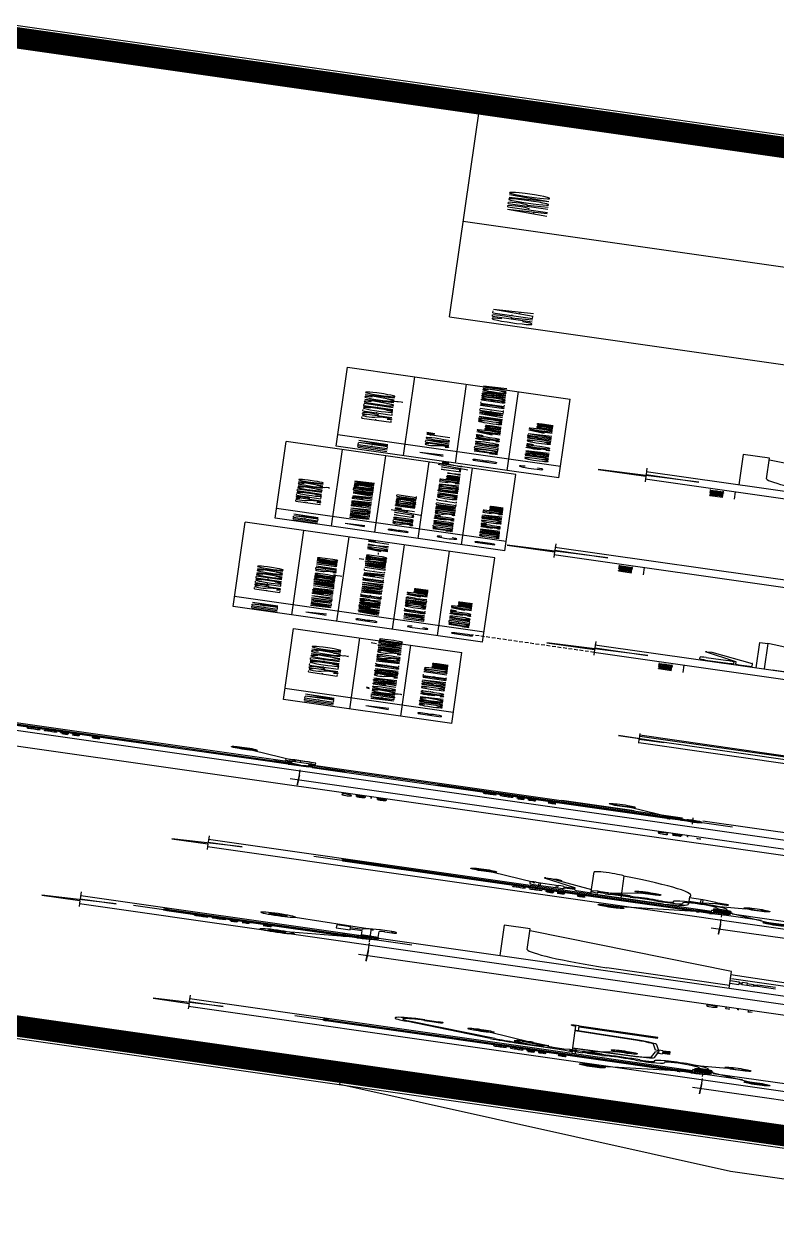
# Model space of a CAD drawing. Header units: millimetres. Extents: x -361192058 to 101130107379, y -14071650034 to 19218552450.
# Drawn here: x -133151.8 to -132941.8, y 43845.6 to 44183 of the extents above; entities that cross this region are included whole.
import ezdxf
from ezdxf.enums import TextEntityAlignment as Align

# ---------------------------------------------------------------- set-up
doc = ezdxf.new("R2010")
doc.units = ezdxf.units.MM
doc.header["$LTSCALE"] = 0.5
doc.linetypes.add('CENTER2', pattern=[28.575, 19.05, -3.175, 3.175, -3.175])
doc.linetypes.add('HIDDEN2', pattern=[0.1875, 0.125, -0.0625])
for name, color, linetype in [('02', 2, 'Continuous'), ('14-04-Texto-04', 3, 'Continuous'), ('CERC02', 3, 'Continuous'), ('DETALLHES_ESGOTO', 3, 'Continuous'), ('DETALLHES_HIDRAULICO', 4, 'Continuous'), ('PROJEÇÃO', 8, 'HIDDEN2'), ('TEXTO2', 3, 'Continuous'), ('TXT_0', 7, 'Continuous'), ('TXT_1', 3, 'Continuous'), ('TXT_2', 6, 'Continuous')]:
    doc.layers.add(name, color=color, linetype=linetype)
doc.styles.add('ADITIVOCAD', font='ROMANS.shx')
doc.styles.add('ROMANS', font='romans', dxfattribs={"height": 0.1})
doc.styles.get("Standard").update_dxf_attribs({"font": 'txt.shx', "height": 0.12})

# ---------------------------------------------------------------- blocks, each defined once
blk = doc.blocks.new('_ARCHTICK')
at = {"color": 0, "linetype": 'ByBlock', "const_width": 0.15}
blk.add_lwpolyline([(-0.5, -0.5), (0.5, 0.5)], dxfattribs=at)
blk = doc.blocks.new('APROVADO QUADRA 21.2 MBVII')
at = {"layer": '02', "lineweight": 18}
for p, q in [((4765.4356, 2402.6803), (4765.4356, 2401.8815)), ((4781.677, 2402.6027), (4781.677, 2401.547)), ((4785.5972, 2402.1617), (4785.5972, 2381.5989))]:
    blk.add_line(p, q, dxfattribs=at)
blk.add_lwpolyline([(4738.2722, 2380.7867), (4799.4722, 2380.7867), (4799.4722, 2425.3367), (4738.2722, 2425.3367)], close=True, dxfattribs=at)
at = {"layer": '02', "lineweight": 18, "const_width": 0.1}
blk.add_lwpolyline([(4739.0222, 2381.5367), (4798.7222, 2381.5367), (4798.7222, 2424.5867), (4739.0222, 2424.5867)], close=True, dxfattribs=at)
at = {"layer": '02', "lineweight": 18}
blk.add_lwpolyline([(4738.2722, 2380.7867), (4736.3972, 2380.7867), (4736.3972, 2400.2867), (4738.2722, 2402.1617), (4739.0222, 2402.1617)], dxfattribs=at)
at = {"layer": '14-04-Texto-04', "lineweight": 18}
blk.add_line((4791.4985, 2402.1617), (4791.4985, 2389.6145), dxfattribs=at)
at = {"layer": 'CERC02', "lineweight": 18}
blk.add_line((4785.5972, 2402.1617), (4798.7222, 2402.1617), dxfattribs=at)
at = {"layer": 'DETALLHES_ESGOTO', "lineweight": 18}
for p, q in [((4761.8991, 2399.7616), (4761.8991, 2400.9989)), ((4761.744, 2399.7616), (4761.744, 2400.9569)), ((4767.1093, 2400.7708), (4767.2085, 2400.7708)), ((4767.0813, 2400.7429), (4767.0813, 2400.6374)), ((4767.2364, 2400.7429), (4767.2364, 2400.6374)), ((4767.2395, 2400.6016), (4767.5648, 2400.749)), ((4767.5987, 2400.7193), (4767.2781, 2400.5249)), ((4767.5844, 2400.7429), (4767.5987, 2400.7193)), ((4767.1093, 2400.6095), (4767.2085, 2400.6095)), ((4767.1093, 2400.6002), (4767.2331, 2400.6002)), ((4767.0813, 2400.5723), (4767.0813, 2400.5226)), ((4767.0478, 2400.5027), (4768.5986, 2400.5027)), ((4767.0813, 2400.5226), (4767.2701, 2400.5226)), ((4768.5986, 2400.5027), (4768.6105, 2400.4642)), ((4768.6105, 2400.4642), (4767.0478, 2400.4642))]:
    blk.add_line(p, q, dxfattribs=at)
for points in [[(4778.5568, 2400.5804), (4779.8217, 2400.5804), (4779.8217, 2400.7045), (4777.959, 2400.7045)], [(4777.9592, 2399.6159), (4778.9931, 2399.6159), (4779.697, 2400.5784)]]:
    blk.add_lwpolyline(points, dxfattribs=at)
for centre, radius, start, end in [((4767.1093, 2400.7429), 0.0279, 90, 180), ((4767.2085, 2400.7429), 0.0279, 0, 90), ((4767.5712, 2400.7349), 0.0155, 31.167, 114.3804), ((4767.1093, 2400.6374), 0.0279, 180, 270), ((4767.1093, 2400.5723), 0.0279, 90, 180), ((4767.2085, 2400.6374), 0.0279, 270, 0), ((4767.2331, 2400.6157), 0.0155, 270, 294.3804), ((4778.5772, 2400.1275), 0.4533, 92.5756, 171.131), ((4767.2701, 2400.5381), 0.0155, 270, 301.2309), ((4767.498, 2400.4744), 0.4383, 186.1463, 278.7105), ((4767.5549, 2401.4126), 1.4191, 285.2129, 318.0625)]:
    blk.add_arc(centre, radius, start, end, dxfattribs=at)
at = {"layer": 'DETALLHES_HIDRAULICO', "lineweight": 18}
for p, q in [((4757.195, 2405.5364), (4757.195, 2402.6807)), ((4757.2726, 2405.5364), (4757.2726, 2402.6807)), ((4747.2962, 2403.0817), (4747.2962, 2402.2484)), ((4747.3786, 2403.0817), (4747.3786, 2402.2484)), ((4757.178, 2402.6807), (4757.2896, 2402.6807)), ((4757.178, 2402.6154), (4757.178, 2402.6807)), ((4757.2896, 2402.6807), (4757.2896, 2402.6154)), ((4757.2896, 2402.6154), (4757.178, 2402.6154)), ((4757.178, 2402.6154), (4757.1935, 2402.5989)), ((4757.1935, 2402.5989), (4757.1935, 2402.5182)), ((4757.1935, 2402.5989), (4757.2741, 2402.5989)), ((4757.2364, 2402.5585), (4757.2896, 2402.6154)), ((4757.2741, 2402.5989), (4757.3977, 2402.5989)), ((4757.3977, 2402.6299), (4757.3977, 2402.4872)), ((4757.4765, 2402.6299), (4757.3977, 2402.6299)), ((4757.3977, 2402.6089), (4757.4765, 2402.6089)), ((4757.4765, 2402.4872), (4757.4765, 2402.6299)), ((4757.4929, 2402.5303), (4757.4929, 2402.5867)), ((4757.2364, 2402.5585), (4757.2896, 2402.5016)), ((4757.3977, 2402.5585), (4757.4765, 2402.5585)), ((4757.178, 2402.5016), (4757.1935, 2402.5182)), ((4757.178, 2402.5016), (4757.178, 2402.4364)), ((4757.2896, 2402.5016), (4757.178, 2402.5016)), ((4757.1935, 2402.5182), (4757.2741, 2402.5182)), ((4757.2741, 2402.5182), (4757.3977, 2402.5182)), ((4757.2896, 2402.4364), (4757.2896, 2402.5016)), ((4757.3977, 2402.5081), (4757.4765, 2402.5081)), ((4757.3977, 2402.4872), (4757.4765, 2402.4872)), ((4757.178, 2402.4364), (4757.2896, 2402.4364)), ((4757.195, 2402.4364), (4757.195, 2400.8175)), ((4757.2726, 2402.4364), (4757.2726, 2400.8175)), ((4742.0209, 2402.2669), (4742.0209, 2400.6018)), ((4742.0985, 2402.2669), (4742.0985, 2400.6018)), ((4751.8169, 2402.2852), (4751.8169, 2400.6201)), ((4751.8944, 2402.2852), (4751.8944, 2400.6201)), ((4747.839, 2402.1598), (4747.839, 2402.2164)), ((4747.3887, 2402.1616), (4747.465, 2402.1616)), ((4747.4856, 2402.1557), (4747.465, 2402.1557)), ((4747.4746, 2402.085), (4747.465, 2402.1557)), ((4747.4802, 2402.085), (4747.4706, 2402.1557)), ((4747.4856, 2402.085), (4747.476, 2402.1557)), ((4747.4856, 2402.085), (4747.4856, 2402.1557)), ((4747.486, 2402.1557), (4747.4973, 2402.1598)), ((4747.4973, 2402.0806), (4747.4973, 2402.1598)), ((4747.3887, 2402.0784), (4747.465, 2402.0784)), ((4747.4856, 2402.085), (4747.465, 2402.085)), ((4747.4973, 2402.0806), (4747.4856, 2402.085)), ((4742.3574, 2401.493), (4742.6682, 2401.8949)), ((4742.3868, 2401.4708), (4742.6976, 2401.8727)), ((4742.8809, 2401.8101), (4742.8809, 2401.7648)), ((4742.9181, 2401.8096), (4742.9181, 2401.7648)), ((4742.8747, 2401.7648), (4742.8747, 2401.7555)), ((4742.9244, 2401.7648), (4742.8747, 2401.7648)), ((4742.9244, 2401.7555), (4742.8747, 2401.7555)), ((4742.9244, 2401.7462), (4742.8747, 2401.7462)), ((4742.8747, 2401.7462), (4742.8747, 2401.7245)), ((4742.8809, 2401.7555), (4742.8809, 2401.7462)), ((4742.9181, 2401.7555), (4742.9181, 2401.7462)), ((4742.9244, 2401.7648), (4742.9244, 2401.7555)), ((4742.9244, 2401.7462), (4742.9244, 2401.7245)), ((4742.9244, 2401.7245), (4742.8747, 2401.7245)), ((4752.0626, 2401.4108), (4752.1618, 2401.4108)), ((4742.3205, 2401.371), (4742.3205, 2401.3149)), ((4742.3401, 2401.3064), (4742.4093, 2401.3756)), ((4742.3577, 2401.3715), (4742.3577, 2401.324)), ((4742.372, 2401.2526), (4742.4631, 2401.3437)), ((4742.4639, 2401.3429), (4742.4312, 2401.3756)), ((4742.4639, 2401.3429), (4742.4963, 2401.3104)), ((4752.0347, 2401.3829), (4752.0347, 2401.2775)), ((4752.0347, 2401.3683), (4752.1897, 2401.3683)), ((4752.0347, 2401.3607), (4752.1897, 2401.3607)), ((4752.1897, 2401.3829), (4752.1897, 2401.2775)), ((4752.1928, 2401.1995), (4752.5179, 2401.3469)), ((4752.5376, 2401.3408), (4752.5518, 2401.3172)), ((4742.3205, 2401.3149), (4742.3111, 2401.2839)), ((4742.3111, 2401.2839), (4742.3111, 2401.2071)), ((4742.3408, 2401.2839), (4742.3111, 2401.2839)), ((4742.3486, 2401.3149), (4742.3205, 2401.3149)), ((4742.3401, 2401.2845), (4742.372, 2401.2526)), ((4742.4053, 2401.2194), (4742.4963, 2401.3104)), ((4742.4963, 2401.2885), (4742.4272, 2401.2194)), ((4752.0347, 2401.286), (4752.1897, 2401.286)), ((4752.0347, 2401.2784), (4752.1897, 2401.2784)), ((4752.5518, 2401.3172), (4752.2277, 2401.1206)), ((4752.5027, 2401.2874), (4752.5161, 2401.2654)), ((4752.5541, 2401.2884), (4752.5161, 2401.2654)), ((4752.5408, 2401.3105), (4752.5541, 2401.2884)), ((4757.3479, 2400.9745), (4757.3479, 2401.318)), ((4757.3479, 2401.318), (4757.3479, 2400.9745)), ((4742.3293, 2401.251), (4742.348, 2401.2697)), ((4742.3919, 2401.2258), (4742.348, 2401.2697)), ((4742.3823, 2401.2162), (4742.3919, 2401.2258)), ((4752.0626, 2401.2496), (4752.1618, 2401.2496)), ((4752.0819, 2401.1981), (4752.0819, 2401.2481)), ((4752.1448, 2401.1981), (4752.1448, 2401.2502)), ((4742.3111, 2401.2071), (4742.3111, 2401.1445)), ((4742.3732, 2401.1943), (4742.3732, 2401.1445)), ((4752.0347, 2401.1702), (4752.0347, 2401.1206)), ((4752.0626, 2401.1981), (4752.1864, 2401.1981)), ((4742.1738, 2401.1023), (4742.2993, 2401.1023)), ((4742.3111, 2401.1445), (4742.2801, 2401.1135)), ((4742.2801, 2401.1135), (4742.4042, 2401.1135)), ((4742.2801, 2401.1135), (4742.2801, 2401.1023)), ((4742.2993, 2401.0868), (4742.2993, 2401.1023)), ((4742.3048, 2401.0809), (4742.3048, 2401.1135)), ((4742.3048, 2401.1016), (4742.3713, 2401.1107)), ((4742.3048, 2401.0952), (4742.3713, 2401.1043)), ((4742.3111, 2401.1445), (4742.3732, 2401.1445)), ((4742.3713, 2401.0809), (4742.3713, 2401.1135)), ((4742.3732, 2401.1445), (4742.4042, 2401.1135)), ((4742.3768, 2401.0868), (4742.3768, 2401.1023)), ((4742.3768, 2401.1023), (4742.5105, 2401.1023)), ((4742.4042, 2401.1135), (4742.4042, 2401.1023)), ((4742.5105, 2401.1023), (4743.543, 2401.1023)), ((4743.543, 2401.1023), (4743.8333, 2401.1023)), ((4743.8638, 2401.1241), (4743.8333, 2401.1023)), ((4743.8638, 2401.1241), (4743.8798, 2401.1241)), ((4743.8798, 2401.0868), (4743.8798, 2401.1241)), ((4751.9697, 2400.7771), (4751.9697, 2401.1206)), ((4751.9697, 2401.1206), (4751.9697, 2400.7771)), ((4751.9697, 2401.1206), (4753.3115, 2401.1206)), ((4752.0033, 2401.1206), (4752.192, 2401.1206)), ((4752.1008, 2401.1206), (4752.0697, 2401.0896)), ((4752.1008, 2401.1206), (4752.1672, 2401.1206)), ((4752.1672, 2401.1206), (4752.1983, 2401.0896)), ((4742.1738, 2401.0868), (4742.2993, 2401.0868)), ((4742.2898, 2401.0808), (4742.3859, 2401.0808)), ((4742.2898, 2401.0808), (4742.2898, 2401.0541)), ((4742.2898, 2401.0541), (4742.3859, 2401.0541)), ((4742.3048, 2401.0888), (4742.3713, 2401.0979)), ((4742.3048, 2401.0819), (4742.3713, 2401.091)), ((4742.3048, 2401.0307), (4742.3048, 2401.0541)), ((4742.3048, 2401.045), (4742.3713, 2401.0541)), ((4742.3048, 2401.0386), (4742.3713, 2401.0477)), ((4742.3713, 2401.0307), (4742.3713, 2401.0541)), ((4742.3768, 2401.0868), (4742.4863, 2401.0868)), ((4742.3859, 2401.0808), (4742.3859, 2401.0541)), ((4743.5673, 2401.0868), (4743.8798, 2401.0868)), ((4743.8177, 2401.0868), (4743.8177, 2400.7146)), ((4743.8798, 2401.0868), (4743.8798, 2400.7146)), ((4752.0697, 2401.0896), (4752.1983, 2401.0896)), ((4752.0857, 2401.055), (4752.0857, 2401.0282)), ((4752.0857, 2401.055), (4752.1818, 2401.055)), ((4752.1008, 2401.055), (4752.1008, 2401.0896)), ((4752.1008, 2401.0758), (4752.1672, 2401.0848)), ((4752.1008, 2401.0694), (4752.1672, 2401.0784)), ((4752.1008, 2401.063), (4752.1672, 2401.072)), ((4752.1008, 2401.056), (4752.1672, 2401.0651)), ((4752.1672, 2401.055), (4752.1672, 2401.0896)), ((4752.1818, 2401.055), (4752.1818, 2401.0282)), ((4742.2975, 2400.9623), (4742.2975, 2401.0307)), ((4742.2975, 2401.0307), (4742.3781, 2401.0307)), ((4742.3048, 2401.0317), (4742.3713, 2401.0407)), ((4742.3131, 2400.9623), (4742.3131, 2401.0307)), ((4742.3286, 2400.9623), (4742.3286, 2401.0307)), ((4742.3441, 2400.9623), (4742.3441, 2401.0307)), ((4742.3596, 2400.9623), (4742.3596, 2401.0307)), ((4742.3781, 2400.9623), (4742.3781, 2401.0307)), ((4747.629, 2400.4159), (4747.629, 2400.9971)), ((4752.0857, 2401.0282), (4752.1818, 2401.0282)), ((4752.0935, 2401.0048), (4752.1741, 2401.0048)), ((4752.0935, 2400.9365), (4752.0935, 2401.0048)), ((4752.1008, 2401.0191), (4752.1672, 2401.0282)), ((4752.1008, 2401.0048), (4752.1008, 2401.0282)), ((4752.1008, 2401.0127), (4752.1672, 2401.0218)), ((4752.1008, 2401.0058), (4752.1672, 2401.0149)), ((4752.109, 2400.9365), (4752.109, 2401.0048)), ((4752.1245, 2400.9365), (4752.1245, 2401.0048)), ((4752.14, 2400.9365), (4752.14, 2401.0048)), ((4752.1555, 2400.9365), (4752.1555, 2401.0048)), ((4752.1672, 2401.0048), (4752.1672, 2401.0282)), ((4752.1741, 2400.9365), (4752.1741, 2401.0048)), ((4742.2975, 2400.9623), (4742.3169, 2400.936)), ((4742.2975, 2400.9623), (4742.3781, 2400.9623)), ((4742.3169, 2400.936), (4742.3587, 2400.936)), ((4742.3781, 2400.9623), (4742.3587, 2400.936)), ((4753.3115, 2400.9793), (4751.9697, 2400.9793)), ((4752.0935, 2400.9365), (4752.1741, 2400.9365)), ((4752.0935, 2400.9365), (4752.1129, 2400.9102)), ((4752.1741, 2400.9365), (4752.1547, 2400.9102)), ((4752.1129, 2400.9102), (4752.1547, 2400.9102)), ((4742.9814, 2400.7006), (4742.9814, 2400.7161)), ((4743.0713, 2400.7006), (4743.0713, 2400.7161)), ((4743.8177, 2400.7146), (4743.8798, 2400.7146)), ((4757.1935, 2400.7458), (4757.1935, 2400.7235)), ((4757.2741, 2400.7458), (4757.2741, 2400.7235)), ((4742.9253, 2400.7006), (4742.9253, 2400.6816)), ((4743.1266, 2400.7006), (4742.9253, 2400.7006)), ((4742.9425, 2400.6816), (4742.9253, 2400.6816)), ((4743.1094, 2400.6816), (4742.9425, 2400.6816)), ((4742.9425, 2400.6493), (4742.9425, 2400.6816)), ((4743.1094, 2400.6493), (4742.9425, 2400.6493)), ((4742.9945, 2400.6493), (4742.9945, 2400.6816)), ((4743.0573, 2400.6493), (4743.0573, 2400.6816)), ((4743.1094, 2400.6816), (4743.1094, 2400.6493)), ((4743.1094, 2400.6816), (4743.1266, 2400.6816)), ((4743.1266, 2400.7006), (4743.1266, 2400.6816)), ((4752.6419, 2400.6599), (4752.2022, 2400.6599)), ((4752.3714, 2400.6599), (4752.3714, 2400.5966)), ((4752.595, 2400.6599), (4752.595, 2400.5966)), ((4752.595, 2400.6058), (4752.3714, 2400.6058)), ((4752.595, 2400.5966), (4752.3714, 2400.5966)), ((4752.4334, 2400.5342), (4752.3714, 2400.5966)), ((4752.5607, 2400.5966), (4752.4057, 2400.5966)), ((4752.595, 2400.5966), (4752.533, 2400.5342)), ((4751.9039, 2400.5384), (4751.9756, 2400.5384)), ((4751.9847, 2400.4664), (4751.9756, 2400.5329)), ((4751.999, 2400.5329), (4751.9756, 2400.5329)), ((4751.9911, 2400.4664), (4751.982, 2400.5329)), ((4751.998, 2400.4664), (4751.989, 2400.5329)), ((4751.9981, 2400.5475), (4752.0237, 2400.5475)), ((4751.9981, 2400.4513), (4751.9981, 2400.5475)), ((4752.0237, 2400.4513), (4752.0237, 2400.5475)), ((4752.0328, 2400.4664), (4752.0237, 2400.5329)), ((4752.0471, 2400.5329), (4752.0237, 2400.5329)), ((4752.0392, 2400.4664), (4752.0301, 2400.5329)), ((4752.0461, 2400.4664), (4752.037, 2400.5329)), ((4752.1127, 2400.5397), (4752.0471, 2400.5397)), ((4752.0471, 2400.4591), (4752.0471, 2400.5397)), ((4752.1127, 2400.5397), (4752.139, 2400.5203)), ((4752.1127, 2400.4591), (4752.1127, 2400.5397)), ((4752.533, 2400.5342), (4752.4334, 2400.5342)), ((4752.4522, 2400.5342), (4752.4522, 2400.4734)), ((4752.5142, 2400.5342), (4752.5142, 2400.4734)), ((4742.108, 2400.5201), (4742.1797, 2400.5201)), ((4742.2031, 2400.5146), (4742.1797, 2400.5146)), ((4742.1888, 2400.4481), (4742.1797, 2400.5146)), ((4742.1952, 2400.4481), (4742.1861, 2400.5146)), ((4742.2021, 2400.4481), (4742.193, 2400.5146)), ((4742.2021, 2400.433), (4742.2021, 2400.5292)), ((4742.2021, 2400.5292), (4742.2278, 2400.5292)), ((4742.2278, 2400.433), (4742.2278, 2400.5292)), ((4742.2512, 2400.5146), (4742.2278, 2400.5146)), ((4742.2368, 2400.4481), (4742.2278, 2400.5146)), ((4742.2432, 2400.4481), (4742.2342, 2400.5146)), ((4742.2502, 2400.4481), (4742.2411, 2400.5146)), ((4742.2512, 2400.4408), (4742.2512, 2400.5214)), ((4742.3168, 2400.5214), (4742.2512, 2400.5214)), ((4742.3168, 2400.5029), (4742.2512, 2400.5029)), ((4742.3168, 2400.4874), (4742.2512, 2400.4874)), ((4742.3168, 2400.4408), (4742.3168, 2400.5214)), ((4742.3168, 2400.5214), (4742.3431, 2400.502)), ((4742.3431, 2400.4602), (4742.3431, 2400.502)), ((4752.1127, 2400.5212), (4752.0471, 2400.5212)), ((4752.1127, 2400.5057), (4752.0471, 2400.5057)), ((4752.1127, 2400.4902), (4752.0471, 2400.4902)), ((4752.1127, 2400.4591), (4752.139, 2400.4785)), ((4752.139, 2400.4785), (4752.139, 2400.5203)), ((4742.108, 2400.4418), (4742.1797, 2400.4418)), ((4742.2031, 2400.4481), (4742.1797, 2400.4481)), ((4742.2021, 2400.433), (4742.2278, 2400.433)), ((4742.2512, 2400.4481), (4742.2278, 2400.4481)), ((4742.3168, 2400.4718), (4742.2512, 2400.4718)), ((4742.3168, 2400.4563), (4742.2512, 2400.4563)), ((4742.3168, 2400.4408), (4742.2512, 2400.4408)), ((4742.3168, 2400.4408), (4742.3431, 2400.4602)), ((4751.9039, 2400.4601), (4751.9756, 2400.4601)), ((4751.999, 2400.4664), (4751.9756, 2400.4664)), ((4751.9981, 2400.4513), (4752.0237, 2400.4513)), ((4752.0471, 2400.4664), (4752.0237, 2400.4664)), ((4752.1127, 2400.4747), (4752.0471, 2400.4747)), ((4752.1127, 2400.4591), (4752.0471, 2400.4591)), ((4747.7719, 2400.4158), (4747.7719, 2400.3731)), ((4747.9269, 2400.3731), (4747.7719, 2400.3731)), ((4747.8184, 2400.3731), (4747.8184, 2400.3588)), ((4747.8804, 2400.3731), (4747.8804, 2400.3588)), ((4747.9269, 2400.4158), (4747.9269, 2400.3731)), ((4748.0643, 2400.4108), (4748.0643, 2398.713)), ((4748.2901, 2400.4159), (4748.1573, 2398.713)), ((4747.7719, 2400.3349), (4747.7719, 2400.3588)), ((4747.9269, 2400.3588), (4747.7719, 2400.3588)), ((4747.9269, 2400.3349), (4747.7719, 2400.3349)), ((4747.797, 2400.3349), (4747.797, 2400.3039)), ((4747.9018, 2400.3349), (4747.9018, 2400.3039)), ((4747.9269, 2400.3588), (4747.9269, 2400.3349)), ((4747.9018, 2400.3039), (4747.797, 2400.3039)), ((4747.8939, 2400.2849), (4747.804, 2400.2849)), ((4747.804, 2400.1997), (4747.804, 2400.2849)), ((4747.8184, 2400.3039), (4747.8184, 2400.2849)), ((4747.8804, 2400.3039), (4747.8804, 2400.2849)), ((4747.8939, 2400.1997), (4747.8939, 2400.2849))]:
    blk.add_line(p, q, dxfattribs=at)
for points in [[(4747.2764, 2402.2418, -0.414214), (4747.283, 2402.2484), (4747.3918, 2402.2484, -0.414214), (4747.3984, 2402.2418), (4747.3984, 2402.2402, -0.414214), (4747.3918, 2402.2336), (4747.283, 2402.2336, -0.414214), (4747.2764, 2402.2402)], [(4757.1764, 2400.8113, -0.414214), (4757.1826, 2400.8175), (4757.285, 2400.8175, -0.414214), (4757.2912, 2400.8113), (4757.2912, 2400.8097, -0.414214), (4757.285, 2400.8035), (4757.1826, 2400.8035, -0.414214), (4757.1764, 2400.8097)], [(4742.0023, 2400.5955, -0.414214), (4742.0085, 2400.6018), (4742.1109, 2400.6018, -0.414214), (4742.1171, 2400.5955), (4742.1171, 2400.594, -0.414214), (4742.1109, 2400.5878), (4742.0085, 2400.5878, -0.414214), (4742.0023, 2400.594)], [(4751.7982, 2400.6139, -0.414214), (4751.8044, 2400.6201), (4751.9068, 2400.6201, -0.414214), (4751.913, 2400.6139), (4751.913, 2400.6123, -0.414214), (4751.9068, 2400.6061), (4751.8044, 2400.6061, -0.414214), (4751.7982, 2400.6123)]]:
    blk.add_lwpolyline(points, format="xyb", close=True, dxfattribs=at)
blk.add_lwpolyline([(4747.7071, 2402.2164), (4747.7599, 2402.2164), (4747.839, 2402.2164), (4747.8918, 2402.2164), (4747.8918, 2402.2824), (4747.7071, 2402.2824)], close=True, dxfattribs=at)
for points in [[(4747.3885, 2402.2336), (4747.3885, 2402.1804, -0.414214), (4747.3803, 2402.1722), (4747.2945, 2402.1722, -0.414214), (4747.2863, 2402.1804), (4747.2863, 2402.2336)], [(4747.3887, 2402.0784), (4747.3887, 2402.1616, -0.414214)], [(4747.465, 2402.1616), (4747.465, 2402.0784, -0.414214)], [(4747.9661, 2402.0103), (4747.9661, 2402.0541, 0.412616), (4747.8611, 2402.1596), (4747.839, 2402.1598), (4747.8391, 2402.1598)], [(4747.4973, 2402.0806), (4747.8605, 2402.0806, -0.414214), (4747.8869, 2402.0542), (4747.8869, 2402.0103)], [(4742.4995, 2401.1023), (4742.5476, 2400.8065, 0.362465), (4742.6392, 2400.7301), (4742.9814, 2400.7161, 0.357382)], [(4743.0713, 2400.7161), (4743.4144, 2400.7301, 0.362465), (4743.5059, 2400.8065), (4743.5541, 2401.1023)], [(4742.4842, 2401.0998), (4742.5323, 2400.8039, 0.362853), (4742.6392, 2400.7146), (4742.9814, 2400.7006, 0.357918)], [(4743.0713, 2400.7006), (4743.4144, 2400.7146, 0.362853), (4743.5212, 2400.8039), (4743.5694, 2401.0998)], [(4757.2819, 2400.8035), (4757.2819, 2400.7535, -0.414214), (4757.2741, 2400.7458), (4757.1935, 2400.7458, -0.414214), (4757.1857, 2400.7535), (4757.1857, 2400.8035)], [(4751.9037, 2400.6061), (4751.9037, 2400.5561, -0.414214), (4751.8959, 2400.5484), (4751.8153, 2400.5484, -0.414214), (4751.8075, 2400.5561), (4751.8075, 2400.6061)], [(4742.1078, 2400.5878), (4742.1078, 2400.5378, -0.414214), (4742.1, 2400.53), (4742.0194, 2400.53, -0.414214), (4742.0116, 2400.5378), (4742.0116, 2400.5878)], [(4751.9039, 2400.4601), (4751.9039, 2400.5384, -0.414214)], [(4751.9756, 2400.5384), (4751.9756, 2400.4601, -0.414214)], [(4742.108, 2400.4418), (4742.108, 2400.5201, -0.414214)], [(4742.1797, 2400.5201), (4742.1797, 2400.4418, -0.414214)]]:
    blk.add_lwpolyline(points, format="xyb", dxfattribs=at)
for points in [[(4747.4973, 2402.1598), (4747.7599, 2402.1598), (4747.7599, 2402.2164)], [(4748.0563, 2401.3799), (4749.3205, 2401.3799), (4749.3205, 2401.5039), (4747.4587, 2401.5039)], [(4747.459, 2400.4159), (4748.4923, 2400.4159), (4749.1959, 2401.3779)], [(4747.8857, 2401.3799), (4747.8857, 2401.3799)]]:
    blk.add_lwpolyline(points, dxfattribs=at)
blk.add_circle((4757.2338, 2400.6984), 0.0392, dxfattribs=at)
for centre, radius, start, end in [((4747.3201, 2403.0739), 0.0252, 23.9362, 161.812), ((4747.3516, 2403.0652), 0.0316, 31.4928, 118.6282), ((4747.3615, 2403.0922), 0.0201, 203.9362, 328.4778), ((4757.4766, 2402.5871), 0.0162, 358.8211, 90.4755), ((4757.4766, 2402.53), 0.0162, 269.5245, 1.1789), ((4751.8393, 2402.2778), 0.0237, 23.9362, 161.812), ((4751.869, 2402.2697), 0.0298, 31.4928, 118.6282), ((4742.0434, 2402.2595), 0.0237, 23.9362, 161.812), ((4742.0731, 2402.2514), 0.0298, 31.4928, 118.6282), ((4742.0823, 2402.2768), 0.0189, 203.9362, 328.4778), ((4751.8783, 2402.2951), 0.0189, 203.9362, 328.4778), ((4747.3927, 2402.1805), 0.0969, 184.9011, 267.6161), ((4747.389, 2402.1698), 0.0107, 166.9833, 268.3174), ((4747.9265, 2401.9591), 0.0648, 52.3266, 127.6734), ((4747.9265, 2402.0616), 0.0648, 232.3266, 307.6734), ((4742.7786, 2401.8096), 0.1396, 360, 142.2873), ((4742.7786, 2401.8101), 0.1024, 360, 142.2873), ((4742.5395, 2401.3713), 0.219, 146.2405, 180.0922), ((4742.5402, 2401.3719), 0.1825, 147.1637, 180.1091), ((4752.0626, 2401.3829), 0.0279, 90, 180), ((4752.1618, 2401.3829), 0.0279, 0, 90), ((4742.4202, 2401.3646), 0.0155, 45, 135), ((4742.4269, 2401.3055), 0.069, 4.5621, 85.4379), ((4748.0767, 2400.9273), 0.4531, 92.5756, 171.131), ((4752.5243, 2401.3328), 0.0155, 31.167, 114.3804), ((4742.3511, 2401.2955), 0.0155, 135, 225), ((4742.4854, 2401.2995), 0.0155, 315, 45), ((4752.0626, 2401.2775), 0.0279, 180, 270), ((4752.1618, 2401.2775), 0.0279, 270, 0), ((4742.3732, 2401.2071), 0.062, 135, 180), ((4742.362, 2401.2094), 0.0444, 12.9432, 77.0568), ((4742.4042, 2401.1943), 0.031, 135, 180), ((4742.4162, 2401.2303), 0.0155, 225, 315), ((4752.0626, 2401.1702), 0.0279, 90, 180), ((4752.1864, 2401.2136), 0.0155, 270, 294.3804), ((4753.3115, 2401.05), 0.0707, 270, 90), ((4741.8985, 2400.8922), 0.4207, 348.1567, 5.9726), ((4742.0652, 2400.8744), 0.2999, 342.3158, 11.8535), ((4752.7276, 2401.3419), 0.6874, 262.8404, 328.1574), ((4751.9296, 2400.8812), 0.1856, 342.1296, 8.9912), ((4752.0067, 2400.8662), 0.1543, 335.2561, 16.5462), ((4752.1883, 2400.7786), 0.094, 150.9522, 282.8156), ((4742.3924, 2400.7603), 0.094, 150.9522, 282.8156), ((4742.3939, 2400.7604), 0.0487, 151.9195, 291.8408), ((4752.1939, 2400.9326), 0.2728, 214.7453, 271.7411), ((4752.1899, 2400.7787), 0.0487, 151.9195, 291.8408), ((4742.4117, 2400.5931), 0.1221, 339.097, 89.8531), ((4752.2077, 2400.6114), 0.1221, 339.097, 89.8531), ((4757.2338, 2400.6984), 0.0475, 148.0402, 31.9598), ((4742.4151, 2400.5993), 0.0694, 332.525, 91.4922), ((4752.211, 2400.6176), 0.0694, 332.525, 91.4922), ((4742.3649, 2400.6265), 0.1264, 260.0502, 332.0735), ((4742.373, 2400.6305), 0.1729, 260.0502, 332.0735), ((4751.9077, 2400.5562), 0.0911, 184.9011, 267.6161), ((4751.9042, 2400.5461), 0.01, 166.9833, 268.3174), ((4752.1609, 2400.6448), 0.1264, 260.0502, 332.0735), ((4752.1689, 2400.6489), 0.1729, 260.0502, 332.0735), ((4742.1118, 2400.5378), 0.0911, 184.9011, 267.6161), ((4742.1083, 2400.5278), 0.01, 166.9833, 268.3174)]:
    blk.add_arc(centre, radius, start, end, dxfattribs=at)
at = {"layer": 'PROJEÇÃO', "lineweight": 18}
blk.add_line((4766.579, 2401.2665), (4766.579, 2401.848), dxfattribs=at)
at = {"layer": 'TXT_0', "linetype": 'CENTER2', "lineweight": 18}
for p, q in [((4757.2338, 2405.8696), (4757.2338, 2400.5078)), ((4747.3374, 2403.241), (4747.3374, 2401.9192)), ((4742.0597, 2402.4167), (4742.0597, 2400.2921)), ((4751.8556, 2402.435), (4751.8556, 2400.3105)), ((4747.8564, 2402.1201), (4747.1485, 2402.1201)), ((4757.4364, 2400.6968), (4757.0562, 2400.6968)), ((4742.2623, 2400.4811), (4741.8821, 2400.4811)), ((4752.0583, 2400.4994), (4751.678, 2400.4994))]:
    blk.add_line(p, q, dxfattribs=at)
at = {"layer": 'TXT_0', "linetype": 'ByBlock', "lineweight": 18}
for p, q in [((4755.9283, 2398.7979), (4755.9283, 2405.696)), ((4756.3111, 2398.7979), (4756.3111, 2402.5957)), ((4756.9399, 2402.557), (4756.2529, 2402.557)), ((4746.2962, 2398.6686), (4746.2962, 2402.1613)), ((4747.0867, 2402.1201), (4746.2344, 2402.1201)), ((4750.9329, 2398.6005), (4750.9329, 2400.5382)), ((4741.7658, 2400.4811), (4741.0788, 2400.4811)), ((4741.137, 2398.5822), (4741.137, 2400.5199)), ((4751.5617, 2400.4994), (4750.8747, 2400.4994))]:
    blk.add_line(p, q, dxfattribs=at)
at = {"layer": 'TXT_0', "lineweight": 18}
for p, q in [((4766.8472, 2401.7919), (4766.8472, 2402.9762)), ((4757.4503, 2402.5869), (4757.709, 2402.7903)), ((4747.3324, 2402.1381), (4747.0495, 2402.4907)), ((4747.912, 2402.1149), (4747.988, 2402.4809)), ((4766.2385, 2402.4833), (4771.441, 2402.4833)), ((4771.9397, 2402.366), (4776.6557, 2402.366)), ((4766.2385, 2402.2202), (4771.441, 2402.2202)), ((4761.0449, 2402.1234), (4765.4356, 2402.1234)), ((4771.9397, 2402.1606), (4776.6557, 2402.1606)), ((4776.8203, 2402.0378), (4781.677, 2402.0378)), ((4766.2385, 2402.0061), (4771.441, 2402.0061)), ((4771.9397, 2401.9552), (4776.6557, 2401.9552)), ((4776.8203, 2401.7924), (4781.677, 2401.7924)), ((4752.1627, 2401.3929), (4752.4214, 2401.5962)), ((4742.4599, 2401.2992), (4742.7186, 2401.5026)), ((4742.3738, 2401.0493), (4742.6441, 2400.892)), ((4752.1652, 2401.0445), (4752.4355, 2400.8872)), ((4771.6958, 2401.0892), (4772.1448, 2401.0892)), ((4757.2607, 2400.792), (4757.5194, 2400.9954)), ((4742.0417, 2400.5781), (4741.6282, 2400.9581)), ((4751.8377, 2400.5965), (4751.4242, 2400.9765)), ((4766.1373, 2400.8386), (4766.5862, 2400.8386)), ((4777.0485, 2400.7155), (4777.4974, 2400.7155)), ((4742.4927, 2400.5331), (4742.6016, 2400.3715)), ((4752.2886, 2400.5514), (4752.3975, 2400.3898)), ((4742.2139, 2400.4388), (4741.9687, 2400.2585)), ((4752.0099, 2400.4572), (4751.7646, 2400.2768))]:
    blk.add_line(p, q, dxfattribs=at)
at = {"layer": 'TXT_0', "linetype": 'CENTER2', "lineweight": 18}
for points in [[(4747.677, 2403.4922), (4747.2586, 2403.4922), (4747.2586, 2403.3213), (4747.1428, 2403.6739), (4747.1428, 2403.4922), (4746.7778, 2403.4922)], [(4752.175, 2402.9351), (4751.7815, 2402.9351), (4751.7815, 2402.7744), (4751.6726, 2403.106), (4751.6726, 2402.9351), (4751.3294, 2402.9351)], [(4742.3791, 2402.9168), (4741.9856, 2402.9168), (4741.9856, 2402.7561), (4741.8767, 2403.0877), (4741.8767, 2402.9168), (4741.5334, 2402.9168)], [(4772.8116, 2401.517), (4772.4181, 2401.517), (4772.4181, 2401.266), (4772.3093, 2401.743), (4772.3093, 2401.517), (4771.966, 2401.517)], [(4767.253, 2401.2665), (4766.8595, 2401.2665), (4766.8595, 2401.0154), (4766.7507, 2401.4924), (4766.7507, 2401.2665), (4766.4074, 2401.2665)], [(4778.1643, 2401.1434), (4777.7708, 2401.1434), (4777.7708, 2400.8924), (4777.6619, 2401.3693), (4777.6619, 2401.1434), (4777.3186, 2401.1434)]]:
    blk.add_lwpolyline(points, dxfattribs=at)
at = {"layer": 'TXT_0', "lineweight": 18}
for points, const_width in [([(4757.4451, 2402.5869, 1), (4757.4555, 2402.5869, 1)], 0.0103), ([(4747.3256, 2402.1381, 1), (4747.3393, 2402.1381, 1)], 0.0137), ([(4747.9051, 2402.1149, 1), (4747.9189, 2402.1149, 1)], 0.0137), ([(4752.1576, 2401.3929, 1), (4752.1679, 2401.3929, 1)], 0.0103), ([(4742.4547, 2401.2992, 1), (4742.4651, 2401.2992, 1)], 0.0103), ([(4742.3686, 2401.0493, 1), (4742.379, 2401.0493, 1)], 0.0103), ([(4752.16, 2401.0445, 1), (4752.1704, 2401.0445, 1)], 0.0103), ([(4757.2555, 2400.792, 1), (4757.2658, 2400.792, 1)], 0.0103), ([(4751.8325, 2400.5965, 1), (4751.8428, 2400.5965, 1)], 0.0103), ([(4742.0366, 2400.5781, 1), (4742.0469, 2400.5781, 1)], 0.0103), ([(4742.4875, 2400.5331, 1), (4742.4979, 2400.5331, 1)], 0.0103), ([(4752.2835, 2400.5514, 1), (4752.2938, 2400.5514, 1)], 0.0103), ([(4742.2088, 2400.4388, 1), (4742.2191, 2400.4388, 1)], 0.0103), ([(4752.0047, 2400.4572, 1), (4752.015, 2400.4572, 1)], 0.0103)]:
    blk.add_lwpolyline(points, format="xyb", close=True, dxfattribs=dict(at, const_width=const_width))
blk.add_lwpolyline([(4761.4711, 2400.9989), (4761.7272, 2400.9989), (4761.7272, 2400.8828), (4761.7762, 2401.0987), (4761.7762, 2400.9989), (4762.0813, 2400.9989)], dxfattribs=at)
for centre, radius in [((4757.7578, 2402.8286), 0.062), ((4746.998, 2402.555), 0.0825), ((4748.0047, 2402.5617), 0.0825), ((4752.4702, 2401.6346), 0.062), ((4742.7674, 2401.5409), 0.062), ((4741.5826, 2401.0001), 0.062), ((4751.3785, 2401.0184), 0.062), ((4757.5681, 2401.0337), 0.062), ((4742.6977, 2400.8608), 0.062), ((4752.4891, 2400.856), 0.062), ((4742.6362, 2400.32), 0.062), ((4752.4321, 2400.3384), 0.062), ((4741.9187, 2400.2217), 0.062), ((4751.7147, 2400.24), 0.062)]:
    blk.add_circle(centre, radius, dxfattribs=at)
at = {"layer": 'TXT_1', "lineweight": 18}
for p, q in [((4756.8826, 2406.1734), (4756.8826, 2398.8366)), ((4757.3479, 2405.6181), (4757.3479, 2402.5989)), ((4746.964, 2403.4922), (4746.964, 2398.713)), ((4747.4587, 2403.4922), (4747.4587, 2402.1616)), ((4751.5045, 2402.9351), (4751.5045, 2398.6393)), ((4751.9697, 2402.9351), (4751.9697, 2400.5475)), ((4741.7085, 2402.9168), (4741.7085, 2398.6209)), ((4742.1738, 2402.9168), (4742.1738, 2400.5292)), ((4757.3479, 2402.5182), (4757.3479, 2400.7449)), ((4747.4587, 2402.0784), (4747.4587, 2398.713)), ((4772.1411, 2401.5189), (4772.1411, 2397.9756)), ((4772.6063, 2401.5189), (4772.6063, 2399.8437)), ((4766.5825, 2401.2683), (4766.5825, 2398.0352)), ((4767.0478, 2401.2683), (4767.0478, 2399.5121)), ((4777.4937, 2401.1453), (4777.4937, 2397.9122)), ((4777.959, 2401.1453), (4777.959, 2399.4355)), ((4761.5214, 2400.9989), (4761.5214, 2398.4763)), ((4761.9867, 2400.9989), (4761.9867, 2399.6219)), ((4757.3479, 2400.6487), (4757.3479, 2398.8366)), ((4742.1738, 2400.433), (4742.1738, 2398.6209)), ((4751.9697, 2400.4513), (4751.9697, 2398.6393))]:
    blk.add_line(p, q, dxfattribs=at)
at = {"layer": 'TXT_2', "lineweight": 18}
for p, q in [((4766.2385, 2402.9762), (4771.441, 2402.9762)), ((4766.2385, 2401.7919), (4766.2385, 2402.9762)), ((4771.441, 2401.7919), (4771.441, 2402.9762)), ((4771.9397, 2402.8388), (4776.6557, 2402.8388)), ((4771.9397, 2401.7498), (4771.9397, 2402.8388)), ((4772.5236, 2401.7498), (4772.5236, 2402.8388)), ((4776.6557, 2401.7498), (4776.6557, 2402.8388)), ((4766.2385, 2402.6974), (4771.441, 2402.6974)), ((4761.0449, 2401.8815), (4761.0449, 2402.6803)), ((4761.0449, 2402.6803), (4765.4356, 2402.6803)), ((4761.7326, 2401.8815), (4761.7326, 2402.6803)), ((4776.8203, 2402.6027), (4781.677, 2402.6027)), ((4776.8203, 2401.547), (4776.8203, 2402.6027)), ((4777.5178, 2401.547), (4777.5178, 2402.6027)), ((4771.9397, 2402.5714), (4776.6557, 2402.5714)), ((4761.0449, 2402.3654), (4765.4356, 2402.3654)), ((4776.8203, 2402.2832), (4781.677, 2402.2832)), ((4761.0449, 2401.8815), (4765.4356, 2401.8815)), ((4766.2385, 2401.7919), (4771.441, 2401.7919)), ((4771.9397, 2401.7498), (4776.6557, 2401.7498)), ((4776.8203, 2401.547), (4781.677, 2401.547))]:
    blk.add_line(p, q, dxfattribs=at)
at = {"layer": 'TXT_0', "linetype": 'ByBlock', "lineweight": 18, "rotation": 90}
for p, xscale, yscale, zscale in [((4756.3111, 2402.557), 0.05040300537806053, 0.05040300537806053, 0.05040300537806053), ((4746.2962, 2402.1201), 0.05359805735663073, 0.05359805735663073, 0.05359805735663073), ((4741.137, 2400.4811), 0.05040300537806053, 0.05040300537806053, 0.05040300537806053), ((4750.9329, 2400.4994), 0.05040300537806053, 0.05040300537806053, 0.05040300537806053)]:
    blk.add_blockref('_ARCHTICK', p, dxfattribs=dict(at, xscale=xscale, yscale=yscale, zscale=zscale))
at = {"color": 0, "lineweight": 13, "flags": 8}
for p in [(4700.7247, 2280.1125), (4699.5738, 2277.8964), (4702.3546, 2276.195), (4703.6722, 2274.085), (4699.8445, 2272.2194), (4703.0488, 2270.137), (4703.0877, 2267.9803), (4700.6523, 2261.5216), (4700.7007, 2257.1593)]:
    blk.add_attdef('NIVEL', p, '', height=0.075, dxfattribs=at)
for rotation, width, p in [(90, 0.8, (4700.8205, 2275.7521)), (270, 0.6, (4703.8437, 2274.9021)), (90, 0.8, (4701.5575, 2268.5021)), (180, 0.6, (4651.1817, 2236.1931))]:
    blk.add_attdef('$PORTA', text='', height=0.09, rotation=rotation, dxfattribs=dict(at, width=width)).set_placement(p, align=Align.MIDDLE)
for p in [(4654.176, 2240.463), (4648.499, 2240.1923), (4633.4388, 2239.3361), (4637.8012, 2239.3845), (4656.3921, 2239.3121), (4652.4746, 2237.6822), (4644.2598, 2236.9491), (4646.4166, 2236.988), (4650.3646, 2236.3646)]:
    blk.add_attdef('NIVEL', p, '', height=0.075, rotation=270, dxfattribs=at)
at = {"color": 0, "lineweight": 13, "width": 0.8, "flags": 8}
for p in [(4652.0317, 2239.2163), (4644.7817, 2238.4793)]:
    blk.add_attdef('$PORTA', text='', height=0.09, dxfattribs=at).set_placement(p, align=Align.MIDDLE)
at = {"layer": 'TEXTO2', "lineweight": 18, "style": 'ROMANS'}
for s, p in [('CREA', (4785.7578, 2401.9631)), ('APROVO', (4792.5237, 2401.965))]:
    blk.add_text(s, height=0.1885, dxfattribs=at).set_placement(p, align=Align.TOP_LEFT)
at = {"layer": 'TXT_0', "lineweight": 18, "style": 'ADITIVOCAD'}
for s, height, p in [('%%C 25mm', 0.06203, (4757.1395, 2403.4998)), ('%%C 25mm', 0.06597, (4747.2763, 2402.5766)), ('2.20', 0.07754, (4755.8677, 2402.123)), ('%%C 25mm', 0.06203, (4757.1395, 2401.3356)), ('%%C 25mm', 0.06203, (4741.9654, 2401.1199)), ('%%C 25mm', 0.06203, (4751.7613, 2401.1382)), ('1.20', 0.07754, (4756.2762, 2400.6263)), ('1.10', 0.08246, (4746.2591, 2400.2716))]:
    blk.add_text(s, height=height, rotation=90, dxfattribs=at).set_placement(p)
for s, height, p in [('VALVULA PARA LAVATORIO, SEM UNHO', 0.096362, (4766.9692, 2402.5201)), ('VALVULA PARA PIA AMERICANA', 0.092426, (4772.6406, 2402.4013)), ('ADAPTADOR DE VALVULA DE PIA E LAVATÓRIO - 40 X 1"', 0.096362, (4766.9692, 2402.2935)), ('VEDAÇÃO PARA SAIDA DE VASO SANITÁRIO', 0.108866, (4761.8705, 2402.165)), ('SIFAO 1.1/4" ROSCAVEL', 0.092426, (4772.6247, 2402.1959)), ('SIFAO 1"', 0.11043, (4777.6577, 2402.08)), ('LUVA DE CORRER 40mm', 0.096362, (4766.9692, 2402.0793)), ('JOELHO 90%%D SOLDAVEL E COM ROSCA 50mm x 1.1/2"', 0.092426, (4772.6182, 2402.0067)), ('CURCA 90º CURTA DE 100mm', 0.108866, (4761.8705, 2401.9367)), ('JOELHO 90%%D 40mm', 0.096362, (4766.9692, 2401.8652)), ('JOELHO 90%%D 40mm COM ANEL DE BORRACHA', 0.110431, (4777.6577, 2401.8484)), ('CURVA 90%%D CURTA 50mm', 0.092426, (4772.6114, 2401.7851)), ('CURVA 90%%D CURTA 40mm', 0.110431, (4777.6577, 2401.6079)), ('PAREDE', 0.06203, (4771.6978, 2401.1453)), ('PAREDE', 0.06203, (4766.1392, 2400.8947)), ('PAREDE', 0.06203, (4777.0504, 2400.7716))]:
    blk.add_text(s, height=height, dxfattribs=at).set_placement(p)
at = {"layer": 'TXT_1', "lineweight": 18, "style": 'ADITIVOCAD'}
for s, height, p in [('D', 0.0698, (4757.7578, 2402.8286)), ('A', 0.0825, (4746.998, 2402.555)), ('B', 0.0825, (4748.0047, 2402.5617)), ('D', 0.0698, (4752.4702, 2401.6346)), ('D', 0.0698, (4742.7674, 2401.5409)), ('A', 0.0698, (4751.3785, 2401.0184)), ('E', 0.0698, (4757.5681, 2401.0337)), ('A', 0.0698, (4741.5826, 2401.0001)), ('B', 0.0698, (4742.6977, 2400.8608)), ('B', 0.0698, (4752.4891, 2400.856)), ('C', 0.0698, (4752.4321, 2400.3384)), ('C', 0.0698, (4742.6362, 2400.32)), ('B', 0.0698, (4741.9187, 2400.2217)), ('B', 0.0698, (4751.7147, 2400.24))]:
    blk.add_text(s, height=height, dxfattribs=at).set_placement(p, align=Align.MIDDLE)
for s, height, p in [('ITEM', 0.12045, (4766.2727, 2402.7679)), ('ESPECIFICACAO', 0.120452, (4767.4633, 2402.7679)), ('ITEM', 0.11553, (4771.9725, 2402.639)), ('ESPECIFICAÇAO', 0.115533, (4773.1145, 2402.639)), ('ITEM', 0.13608, (4761.1266, 2402.445)), ('ESPECIFICAÇAO', 0.136082, (4762.9025, 2402.445)), ('A', 0.0964, (4766.4999, 2402.5374)), ('A', 0.0924, (4772.1905, 2402.4179)), ('ITEM', 0.13804, (4776.9031, 2402.364)), ('ESPECIFICAÇAO', 0.138039, (4778.7045, 2402.364)), ('B', 0.0964, (4766.4938, 2402.2987)), ('B', 0.0924, (4772.1905, 2402.2125)), ('A', 0.1089, (4761.3403, 2402.1846)), ('A', 0.1104, (4777.1199, 2402.0998)), ('C', 0.0964, (4766.4938, 2402.0559)), ('C', 0.0924, (4772.1813, 2401.9812)), ('B', 0.1089, (4761.3486, 2401.9355)), ('B', 0.1104, (4777.1283, 2401.8472)), ('D', 0.0964, (4766.4935, 2401.845)), ('D', 0.0924, (4772.194, 2401.8007)), ('C', 0.1104, (4777.1241, 2401.6265))]:
    blk.add_text(s, height=height, dxfattribs=at).set_placement(p)

msp = doc.modelspace()

# ---------------------------------------------------------------- block references
at = {"layer": '02', "color": 0, "lineweight": 30, "xscale": -4.574818403918471, "yscale": -59.40450511825884, "zscale": 4.574818403918471, "rotation": 261.8606972171988}
msp.add_blockref('APROVADO QUADRA 21.2 MBVII', (5129.041, 2225.201), dxfattribs=at)

doc.saveas('drawing.dxf')
